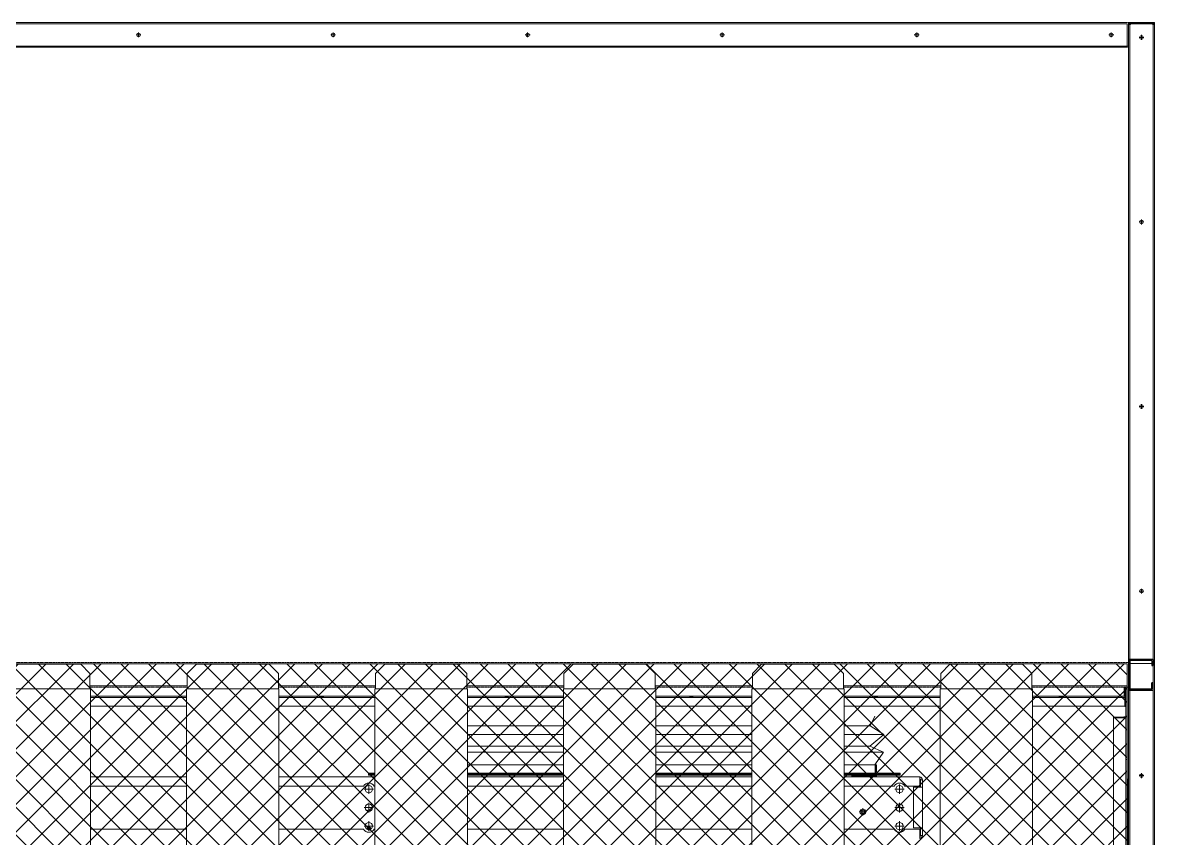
# Model space of a CAD drawing. Header units: millimetres. Extents: x -661384 to 33175, y -139129 to 24362.
# Drawn here: x 24593 to 26432, y 13024 to 14350 of the extents above; entities that cross this region are included whole.
import ezdxf

# ---------------------------------------------------------------- set-up
doc = ezdxf.new("R2010")
doc.units = ezdxf.units.MM
for name, pattern in [('CENTER', [2, 1.25, -0.25, 0.25, -0.25]), ('HIDDEN', [0.375, 0.25, -0.125]), ('HIDDENX2', [0.75, 0.5, -0.25])]:
    doc.linetypes.add(name, pattern=pattern)
doc.layers.add('center', color=1, linetype='CENTER')
doc.layers.add('HIDD', color=2, linetype='HIDDENX2')

# ---------------------------------------------------------------- blocks, each defined once
blk = doc.blocks.new('3753456')
at = {"color": 0, "lineweight": 5}
for p, q in [((337590.2, 91235.5), (337597.8, 91251)), ((337589.4, 91202.2), (337612.3, 91221.4)), ((337612.3, 91221.4), (337590.2, 91235.5)), ((337611.6, 91192.6), (337589.4, 91202.2)), ((337597.8, 91172), (337611.6, 91192.6))]:
    blk.add_line(p, q, dxfattribs=at)
blk = doc.blocks.new('435')
for p, q in [((-131382, 21088.8), (-131342, 21088.8)), ((-131382, 21088.8), (-131382, 21078.8)), ((-131380, 21086.8), (-131344, 21086.8)), ((-131380, 21086.8), (-131380, 21078.8)), ((-131344, 21086.8), (-131344, 21040.8)), ((-131342, 21088.8), (-131342, 21038.8)), ((-131342, 21088.8), (-131342, 21038.8)), ((-131380, 21078.8), (-131382, 21078.8)), ((-131382, 21038.8), (-131382, 21050.8)), ((-131382, 21050.8), (-131380, 21050.8)), ((-131380, 21040.8), (-131380, 21050.8)), ((-131342, 21038.8), (-131382, 21038.8)), ((-131344, 21040.8), (-131380, 21040.8))]:
    blk.add_line(p, q)
blk = doc.blocks.new('2')
at = {"lineweight": 5}
h = blk.add_hatch(dxfattribs=at)
h.set_pattern_fill('ANSI37', scale=10)
h.set_pattern_definition([(45, (-1343247.976, -477065.885), (-22.4506403, 22.4506403), []), (135, (-1343247.976, -477065.885), (-22.4506403, -22.4506403), [])])
h.paths.add_polyline_path([(23175.5, 13307.5), (23175.5, 11237.5), (26387.5, 11237.5), (26387.5, 13307.5)])
at = {"color": 7, "lineweight": 20, "ltscale": 0.280701}
for p, q in [((23178.6, 14349.5), (26384.4, 14349.5)), ((26384.6, 14349.5), (26384.5, 14349.5)), ((26384.6, 14349.5), (26384.6, 14349.5)), ((26387.5, 14312.6), (26387.5, 14346.4)), ((26389.5, 14346.4), (26392.6, 14346.4)), ((26389.5, 11304.6), (26389.5, 14346.4)), ((26389.5, 14346.1), (26389.5, 14346.1)), ((26389.5, 14346.1), (26389.5, 14346.1)), ((26389.5, 14346.1), (26389.5, 14346.1)), ((26391.6, 14347.5), (26392.6, 14347.5)), ((26392.6, 14349.5), (26392.6, 14346.4)), ((26431.5, 14349.5), (26392.6, 14349.5)), ((26431.5, 14347.9), (26392.6, 14347.9)), ((26431.5, 14346.4), (26428.4, 14346.4)), ((26431.5, 14346.4), (26431.5, 14349.5)), ((26431.5, 11304.6), (26431.5, 14346.4)), ((24777.6, 14329.5), (24785.4, 14329.5)), ((24781.5, 14333.4), (24781.5, 14325.6)), ((25093.6, 14329.5), (25101.4, 14329.5)), ((25097.5, 14333.4), (25097.5, 14325.6)), ((25409.6, 14329.5), (25417.4, 14329.5)), ((25413.5, 14333.4), (25413.5, 14325.6)), ((25725.6, 14329.5), (25733.4, 14329.5)), ((25729.5, 14333.4), (25729.5, 14325.6)), ((26041.6, 14329.5), (26049.4, 14329.5)), ((26045.5, 14333.4), (26045.5, 14325.6)), ((26357.6, 14329.5), (26365.4, 14329.5)), ((26361.5, 14333.4), (26361.5, 14325.6)), ((26406.6, 14325.5), (26414.4, 14325.5)), ((26410.5, 14329.4), (26410.5, 14321.6)), ((23175.5, 14309.5), (26387.5, 14309.5)), ((26387.5, 14311.5), (26388, 14311.5)), ((26410.5, 14029.4), (26410.5, 14021.6)), ((26406.6, 14025.5), (26414.4, 14025.5)), ((26389.5, 13962.9), (26389.5, 13962.9)), ((26389.5, 13962.9), (26389.5, 13962.9)), ((26389.5, 13954.7), (26389.5, 13954.7)), ((26389.5, 13954.7), (26389.5, 13954.7)), ((26406.6, 13725.5), (26414.4, 13725.5)), ((26410.5, 13729.4), (26410.5, 13721.6)), ((26406.6, 13425.5), (26414.4, 13425.5)), ((26410.5, 13429.4), (26410.5, 13421.6)), ((26382.2, 13257.6), (26382.2, 13269.5)), ((26382.2, 13257.6), (26382.2, 13254.5)), ((26382.2, 13256.5), (26385.3, 13256.5)), ((26383.7, 13238.1), (26383.7, 13269.5)), ((26385.3, 13269.5), (26385.3, 13256.5)), ((26385.3, 13256.5), (26385.3, 13220.9)), ((24859.5, 13254.5), (24703.5, 13254.5)), ((24703.5, 13252.7), (24859.5, 13252.7)), ((24859.5, 13238.2), (24703.5, 13238.2)), ((25165.5, 13254.5), (25009.5, 13254.5)), ((25009.5, 13252.7), (25165.5, 13252.7)), ((25165.5, 13238.2), (25009.5, 13238.2)), ((25471.5, 13254.5), (25315.5, 13254.5)), ((25315.5, 13252.7), (25471.5, 13252.7)), ((25471.5, 13238.2), (25315.5, 13238.2)), ((25777.5, 13254.5), (25621.5, 13254.5)), ((25621.5, 13252.7), (25777.5, 13252.7)), ((25777.5, 13238.2), (25621.5, 13238.2)), ((26083.5, 13254.5), (25927.5, 13254.5)), ((25927.5, 13252.7), (26083.5, 13252.7)), ((26083.5, 13238.2), (25927.5, 13238.2)), ((26382.2, 13254.5), (26233.5, 13254.5)), ((26233.5, 13252.7), (26383.7, 13252.7)), ((26383.7, 13238.2), (26233.5, 13238.2)), ((26383.7, 13251.6), (26383.7, 13239.2)), ((26385.3, 13238.1), (26383.7, 13238.1)), ((26365.3, 13219.4), (26365.3, 13220.8)), ((26365.3, 13220.8), (26381.8, 13220.8)), ((26365.3, 13219.4), (26381.8, 13219.4)), ((26365.3, 12458.1), (26365.3, 13219.4)), ((26385.3, 13220.9), (26382.4, 13220.9)), ((26385.3, 13220.9), (26385.3, 12523.5)), ((26385.3, 13151.5), (26386, 13151.5)), ((25155, 13126.5), (25155, 13129.7)), ((25165.5, 13129.7), (25155, 13129.7)), ((25165.5, 13128.1), (25155, 13128.1)), ((25165.5, 13126.5), (25155, 13126.5)), ((25471.5, 13143.1), (25315.5, 13143.1)), ((25471.5, 13129.7), (25315.5, 13129.7)), ((25315.5, 13128.1), (25471.5, 13128.1)), ((25315.5, 13126.5), (25471.5, 13126.5)), ((25777.5, 13143.1), (25621.5, 13143.1)), ((25777.5, 13129.7), (25621.5, 13129.7)), ((25621.5, 13128.1), (25777.5, 13128.1)), ((25621.5, 13126.5), (25777.5, 13126.5)), ((25978, 13143.1), (25927.5, 13143.1)), ((25978, 13129.7), (25927.5, 13129.7)), ((25927.5, 13128.1), (25978.4, 13128.1)), ((25927.5, 13126.5), (25978.4, 13126.5)), ((25978, 13143.1), (25978, 13128.1)), ((25978.4, 13143.1), (25980, 13143.1)), ((25978.4, 13143.1), (25978.4, 13131.2)), ((25978.4, 13125.3), (25978.4, 13128.1)), ((25980, 13143.1), (25980, 13131.2)), ((25981.2, 13128.1), (26018.4, 13128.1)), ((25981.2, 13126.5), (26018.4, 13126.5)), ((26018.4, 13129.7), (25981.5, 13129.7)), ((26018.4, 13128.1), (25981.5, 13128.1)), ((26018.4, 13129.7), (26018.4, 13126.5)), ((26410.5, 13129.4), (26410.5, 13121.6)), ((24859.5, 13123.7), (24703.5, 13123.7)), ((24859.5, 13123.5), (24703.5, 13123.5)), ((24703.5, 13108.5), (24859.5, 13108.5)), ((25165.5, 13123.7), (25009.5, 13123.7)), ((25165.5, 13123.5), (25009.5, 13123.5)), ((25009.5, 13108.5), (25146.8, 13108.5)), ((25155.5, 13111.3), (25155.5, 13095.7)), ((25164.2, 13108.5), (25165.5, 13108.5)), ((25471.5, 13123.5), (25315.5, 13123.5)), ((25315.5, 13108.5), (25471.5, 13108.5)), ((25777.5, 13123.5), (25621.5, 13123.5)), ((25621.5, 13108.5), (25777.5, 13108.5)), ((26050.3, 13123.5), (25927.5, 13123.5)), ((25927.5, 13108.5), (26008.8, 13108.5)), ((25940, 13125.3), (25977.2, 13125.3)), ((25940, 13125.3), (25940, 13123.5)), ((25980, 13125.3), (25977.2, 13125.3)), ((25978.4, 13125.3), (25980, 13125.3)), ((25980, 13125.3), (25980, 13123.5)), ((26017.5, 13111.3), (26017.5, 13095.7)), ((26026.2, 13108.5), (26050.3, 13108.5)), ((26050.3, 13118.3), (26050.3, 13123.5)), ((26050.3, 13118.3), (26050.3, 13108.5)), ((26050.3, 13118.3), (26051.8, 13118.3)), ((26055, 13118.8), (26051.8, 13118.8)), ((26051.8, 13106.5), (26051.8, 13118.8)), ((26055, 13118.8), (26055, 13028.2)), ((26389.5, 13119.6), (26387.5, 13119.6)), ((26387.9, 12742), (26387.9, 13119.6)), ((26406.6, 13125.5), (26414.4, 13125.5)), ((25147.7, 13103.5), (25163.3, 13103.5)), ((26009.7, 13103.5), (26025.3, 13103.5)), ((26040, 13040.5), (26040, 13106.5)), ((26040, 13106.5), (26049.8, 13106.5)), ((26049.8, 13106.5), (26055, 13106.5)), ((26055, 13106.5), (26055, 13106.5)), ((25147.7, 13073.5), (25163.3, 13073.5)), ((25155.5, 13081.3), (25155.5, 13065.7)), ((25958, 13072.4), (25958, 13060.7)), ((26009.7, 13073.5), (26025.3, 13073.5)), ((26017.5, 13081.3), (26017.5, 13065.7)), ((25952.2, 13066.5), (25963.9, 13066.5)), ((24859.5, 13038.5), (24703.5, 13038.5)), ((25146.8, 13038.5), (25009.5, 13038.5)), ((25147.7, 13043.5), (25163.3, 13043.5)), ((25155.5, 13051.3), (25155.5, 13035.7)), ((25165.5, 13038.5), (25164.2, 13038.5)), ((25471.5, 13038.5), (25315.5, 13038.5)), ((25777.5, 13038.5), (25621.5, 13038.5)), ((26008.8, 13038.5), (25927.5, 13038.5)), ((26009.7, 13043.5), (26025.3, 13043.5)), ((26017.5, 13051.3), (26017.5, 13035.7)), ((26050.3, 13038.5), (26026.2, 13038.5)), ((26049.8, 13040.5), (26040, 13040.5)), ((26049.8, 13040.5), (26055, 13040.5)), ((26050.3, 13038.5), (26050.3, 13023.5)), ((26055, 13040.5), (26051.8, 13040.5)), ((26051.8, 13028.2), (26051.8, 13040.5)), ((26050.3, 13028.7), (26051.8, 13028.7)), ((26055, 13028.2), (26051.8, 13028.2))]:
    blk.add_line(p, q, dxfattribs=at)
at = {"lineweight": 20}
for p, q in [((23175.5, 13307.5), (26387.5, 13307.5)), ((24569.5, 13306.5), (24687.5, 13306.5)), ((24702.5, 13291.5), (24687.5, 13306.5)), ((24702.5, 13266.5), (24702.5, 13291.5)), ((24860.5, 13291.5), (24875.5, 13306.5)), ((24860.5, 13266.5), (24860.5, 13291.5)), ((24875.5, 13306.5), (24993.5, 13306.5)), ((25008.5, 13291.5), (24993.5, 13306.5)), ((25008.5, 13266.5), (25008.5, 13291.5)), ((25166.5, 13291.5), (25181.5, 13306.5)), ((25166.5, 13266.5), (25166.5, 13291.5)), ((25181.5, 13306.5), (25299.5, 13306.5)), ((25314.5, 13291.5), (25299.5, 13306.5)), ((25314.5, 13266.5), (25314.5, 13291.5)), ((25472.5, 13291.5), (25487.5, 13306.5)), ((25472.5, 13266.5), (25472.5, 13291.5)), ((25487.5, 13306.5), (25605.5, 13306.5)), ((25620.5, 13291.5), (25605.5, 13306.5)), ((25620.5, 13266.5), (25620.5, 13291.5)), ((25778.5, 13291.5), (25793.5, 13306.5)), ((25778.5, 13266.5), (25778.5, 13291.5)), ((25793.5, 13306.5), (25911.5, 13306.5)), ((25926.5, 13291.5), (25911.5, 13306.5)), ((25926.5, 13266.5), (25926.5, 13291.5)), ((26084.5, 13291.5), (26099.5, 13306.5)), ((26084.5, 13266.5), (26084.5, 13291.5)), ((26099.5, 13306.5), (26217.5, 13306.5)), ((26232.5, 13291.5), (26217.5, 13306.5)), ((26232.5, 13266.5), (26232.5, 13291.5)), ((26387.5, 13307.5), (26387.5, 11237.5)), ((24703.5, 13266.5), (24553.5, 13266.5)), ((24703.5, 11283.5), (24703.5, 13266.5)), ((24859.5, 11283.5), (24859.5, 13266.5)), ((25009.5, 13266.5), (24859.5, 13266.5)), ((25009.5, 11283.5), (25009.5, 13266.5)), ((25165.5, 11283.5), (25165.5, 13266.5)), ((25315.5, 13266.5), (25165.5, 13266.5)), ((25315.5, 11283.5), (25315.5, 13266.5)), ((25471.5, 11283.5), (25471.5, 13266.5)), ((25621.5, 13266.5), (25471.5, 13266.5)), ((25621.5, 11283.5), (25621.5, 13266.5)), ((25777.5, 11283.5), (25777.5, 13266.5)), ((25927.5, 13266.5), (25777.5, 13266.5)), ((25927.5, 11283.5), (25927.5, 13266.5)), ((26083.5, 11283.5), (26083.5, 13266.5)), ((26233.5, 13266.5), (26083.5, 13266.5)), ((26233.5, 11283.5), (26233.5, 13266.5)), ((26389.5, 11274.5), (26389.5, 13269.5))]:
    blk.add_line(p, q, dxfattribs=at)
at = {"color": 0, "lineweight": 20}
for p, q in [((25471.5, 13206.6), (25315.5, 13206.6)), ((25777.5, 13206.6), (25621.5, 13206.6)), ((25969.9, 13206.6), (25927.5, 13206.6)), ((25315.5, 13192.6), (25471.5, 13192.6)), ((25621.5, 13192.6), (25777.5, 13192.6)), ((25927.5, 13192.6), (25992.1, 13192.6)), ((25315.5, 13173.4), (25471.5, 13173.4)), ((25471.5, 13163.8), (25315.5, 13163.8)), ((25621.5, 13173.4), (25777.5, 13173.4)), ((25777.5, 13163.8), (25621.5, 13163.8)), ((25927.5, 13173.4), (25969.2, 13173.4)), ((25991.3, 13163.8), (25927.5, 13163.8))]:
    blk.add_line(p, q, dxfattribs=at)
at = {"color": 7, "lineweight": 20, "ltscale": 0.280701}
for centre, radius in [((24781.5, 14329.5), 3), ((25097.5, 14329.5), 3), ((25413.5, 14329.5), 3), ((25729.5, 14329.5), 3), ((26045.5, 14329.5), 3), ((26361.5, 14329.5), 3), ((26410.5, 14325.5), 3), ((26410.5, 14025.5), 3), ((26410.5, 13725.5), 3), ((26410.5, 13425.5), 3), ((26410.5, 13125.5), 3), ((25155.5, 13103.5), 6), ((26017.5, 13103.5), 6), ((25155.5, 13073.5), 6), ((25958, 13066.5), 4.5), ((26017.5, 13073.5), 6), ((25958, 13066.5), 3), ((25155.5, 13043.5), 6), ((26017.5, 13043.5), 6)]:
    blk.add_circle(centre, radius, dxfattribs=at)
at = {"color": 7, "lineweight": 20}
for centre in [(24781.5, 14329.5), (25097.5, 14329.5), (25413.5, 14329.5), (25729.5, 14329.5), (26045.5, 14329.5), (26361.5, 14329.5), (26410.5, 14325.5), (26410.5, 14025.5), (26410.5, 13725.5), (26410.5, 13425.5), (26410.5, 13125.5)]:
    blk.add_circle(centre, 3, dxfattribs=at)
at = {"color": 7, "lineweight": 20, "ltscale": 0.280701}
for centre, radius, start, end in [((26392.6, 14346.4), 3.1, 90, 180), ((26392.6, 14346.4), 1.5, 90, 180), ((25981.5, 13131.2), 3.1, 180, 270), ((25981.2, 13125.3), 2.8, 90, 180), ((25976.5, 13124.2), 3.97, 48.5624, 60.7225), ((25981.5, 13131.2), 1.5, 180, 270), ((25981.2, 13125.3), 1.2, 90, 180), ((25155.5, 13103.5), 10, 29.9997, 150.0003), ((26017.5, 13103.5), 10, 29.9997, 150.0003), ((26049.8, 13118.3), 5.2, 5.5181, 84.4823), ((26049.8, 13118.3), 2, 0, 75.5225), ((25155.5, 13043.5), 10, 210.0003, 329.9997), ((26017.5, 13043.5), 10, 210.0003, 329.9997), ((26049.8, 13028.7), 2, 284.4775, 0), ((26049.8, 13028.7), 5.2, 275.5177, 354.4827)]:
    blk.add_arc(centre, radius, start, end, dxfattribs=at)
at = {"color": 7, "lineweight": 20, "ltscale": 0.280701, "extrusion": (0, 0, -1)}
for centre, major_axis, ratio, start_param, end_param in [((25079.3, 13252.4), (3, 0), 0.681998, 3.252347, 4.712389), ((25079.3, 13251.3), (3, 0), 0.681998, 3.892713, 4.712389), ((25079.3, 13249.8), (4.5, 0), 0.681998, 4.340329, 5.084449), ((25079.3, 13252.4), (-3, 0), 0.681998, 1.570796, 3.030838), ((25079.3, 13251.3), (-3, 0), 0.681998, 1.570796, 2.390473), ((25379.3, 13252.4), (3, 0), 0.681998, 3.252347, 4.712389), ((25379.3, 13251.3), (3, 0), 0.681998, 3.892713, 4.712389), ((25379.3, 13249.8), (4.5, 0), 0.681998, 4.340329, 5.084449), ((25379.3, 13252.4), (-3, 0), 0.681998, 1.570796, 3.030838), ((25379.3, 13251.3), (-3, 0), 0.681998, 1.570796, 2.390473), ((25679.3, 13252.4), (3, 0), 0.681998, 3.252347, 4.712389), ((25679.3, 13251.3), (3, 0), 0.681998, 3.892713, 4.712389), ((25679.3, 13249.8), (4.5, 0), 0.681998, 4.340329, 5.084449), ((25679.3, 13252.4), (-3, 0), 0.681998, 1.570796, 3.030838), ((25679.3, 13251.3), (-3, 0), 0.681998, 1.570796, 2.390473), ((25979.3, 13252.4), (3, 0), 0.681998, 3.252347, 4.712389), ((25979.3, 13251.3), (3, 0), 0.681998, 3.892713, 4.712389), ((25979.3, 13249.8), (4.5, 0), 0.681998, 4.340329, 5.084449), ((25979.3, 13252.4), (-3, 0), 0.681998, 1.570796, 3.030838), ((25979.3, 13251.3), (-3, 0), 0.681998, 1.570796, 2.390473), ((26279.3, 13252.4), (3, 0), 0.681998, 3.252347, 4.712389), ((26279.3, 13251.3), (3, 0), 0.681998, 3.892713, 4.712389), ((26279.3, 13249.8), (4.5, 0), 0.681998, 4.340329, 5.084449), ((26279.3, 13252.4), (-3, 0), 0.681998, 1.570796, 3.030838), ((26279.3, 13251.3), (-3, 0), 0.681998, 1.570796, 2.390473), ((26381.8, 13221.8), (1.5, 0), 0.681998, 1.127886, 1.570796), ((26381.8, 13221.8), (3.5, 0), 0.681998, 0.397451, 1.570796), ((26386, 13150.3), (1.5, 0), 0.838671, 4.712389, 6.283185), ((26049.8, 13117.4), (-2, 0), 0.600899, 1.823477, 2.303446), ((25155.5, 13067.5), (-3, 0), 0.799325, 0.317912, 0.5), ((25155.5, 13071.4), (-4.5, 0), 0.799325, 4.062751, 5.362027), ((25155.5, 13069.4), (-3, 0), 0.799325, 5.681015, 5.870646), ((25155.5, 13067.5), (-3, 0), 0.799325, 0.5, 2.823881), ((25155.5, 13069.4), (-3, 0), 0.799325, 3.554132, 3.745782), ((25155.5, 13039.9), (-3, 0), 0.799325, 0.000029, 0.5), ((25155.5, 13039.9), (-3, 0), 0.799325, 4.804788, 6.283214), ((25155.5, 13043.8), (-4.5, 0), 0.799325, 4.062751, 5.362027), ((25155.5, 13041.8), (-3, 0), 0.799325, 3.554132, 5.870646), ((25155.5, 13039.9), (-3, 0), 0.799325, 0.5, 3.141622), ((25155.5, 13039.9), (-3, 0), 0.799325, 3.141622, 4.619963)]:
    blk.add_ellipse(centre, major_axis=major_axis, ratio=ratio, start_param=start_param, end_param=end_param, dxfattribs=at)
at = {"layer": 'center', "lineweight": 20}
for p, q in [((26431.5, 14349.5), (23131.5, 14349.5)), ((26389.5, 14349.5), (26389.5, 11274.7)), ((26431.5, 14349.5), (26431.5, 11149.5)), ((26389.5, 14309.5), (23173.5, 14309.5)), ((23173.5, 13309.5), (26389.5, 13309.5)), ((24860.5, 13269.5), (24702.5, 13269.5)), ((25166.5, 13269.5), (25008.5, 13269.5)), ((25472.5, 13269.5), (25314.5, 13269.5)), ((25778.5, 13269.5), (25620.5, 13269.5)), ((26084.5, 13269.5), (25926.5, 13269.5)), ((26389.5, 13269.5), (26232.5, 13269.5))]:
    blk.add_line(p, q, dxfattribs=at)
at = {"layer": 'HIDD', "linetype": 'HIDDEN', "lineweight": 20}
for p, q in [((26387.5, 14347.5), (23173.5, 14347.5)), ((26387.5, 14347.5), (26387.5, 14311.5)), ((26391.5, 14347.5), (26429.5, 14347.5)), ((26391.5, 14347.5), (26391.5, 13311.5)), ((26429.5, 14347.5), (26429.5, 13311.5)), ((26389.5, 14311.5), (23173.5, 14311.5)), ((26359.5, 14311.5), (26359.5, 14309.5)), ((26387.5, 13307.5), (23175.5, 13307.5)), ((26387.5, 13307.5), (26387.5, 13271.5)), ((26391.5, 13307.7), (26429.5, 13307.7)), ((26391.5, 13307.7), (26391.5, 11276.7)), ((26429.5, 13307.7), (26429.5, 11276.7)), ((24860.5, 13271.5), (24702.5, 13271.5)), ((25166.5, 13271.5), (25008.5, 13271.5)), ((25472.5, 13271.5), (25314.5, 13271.5)), ((25778.5, 13271.5), (25620.5, 13271.5)), ((26084.5, 13271.5), (25926.5, 13271.5)), ((26387.5, 13271.5), (26232.5, 13271.5))]:
    blk.add_line(p, q, dxfattribs=at)
at = {"lineweight": 20, "xscale": -1}
blk.add_blockref('435', (-104952.4, -7774.3), dxfattribs=at)
at = {"color": 0, "lineweight": 20}
blk.add_blockref('3753456', (-311620.3, -78028.8), dxfattribs=at)

msp = doc.modelspace()

# ---------------------------------------------------------------- block references
msp.add_blockref('2', (0, 0))

doc.saveas('drawing.dxf')
